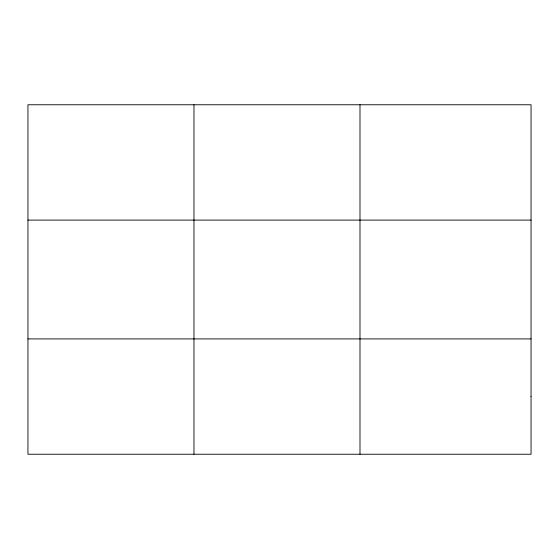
<?xml version="1.0" encoding="UTF-8"?>
<svg xmlns="http://www.w3.org/2000/svg" width="559" height="559" viewBox="0 0 559 559"><rect width="100%" height="100%" fill="white"/><g stroke="black" fill="none" stroke-linecap="round" stroke-linejoin="round"><path stroke-width="0.84" d="M193.973 454.236L193.973 104.764M359.996 454.236L359.996 104.764M27.95 220.092L531.05 220.092M27.95 338.908L531.05 338.908M531.05 396.576L531.05 454.236L27.95 454.236L27.95 104.764L531.05 104.764L531.05 396.576"/></g></svg>
